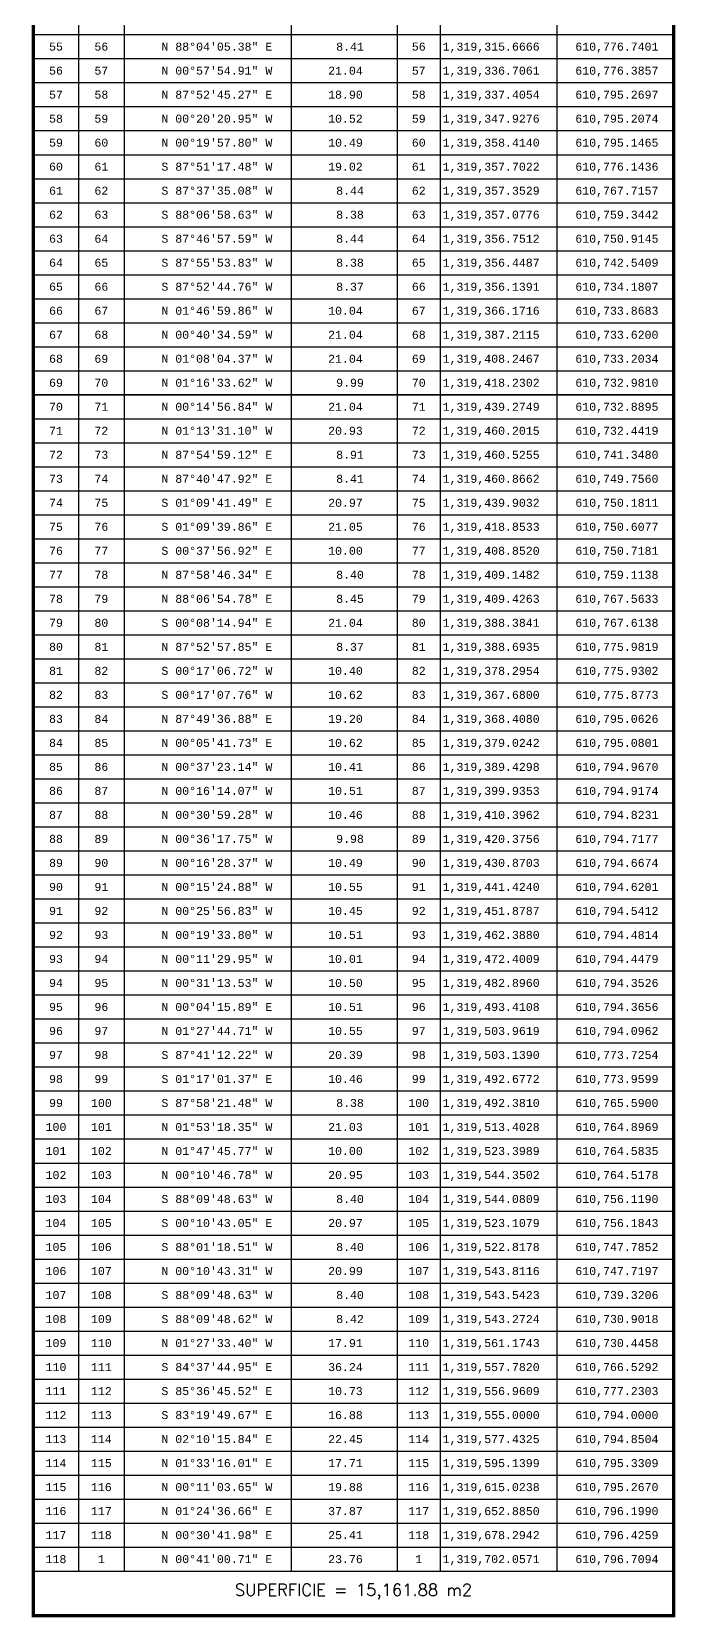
# Model space of a CAD drawing. Header units: millimetres. Extents: x 603916 to 1211550, y 1309898 to 2622648.
# Drawn here: x 605329.6 to 605425, y 1309898 to 1310133.1 of the extents above; entities that cross this region are included whole.
import ezdxf
from ezdxf.enums import TextEntityAlignment as Align

# ---------------------------------------------------------------- set-up
doc = ezdxf.new("R2010")
doc.units = ezdxf.units.MM
for name, color, linetype in [('CVL_CUADCON', 1, 'Continuous'), ('CVL_CUADCON_LIN', 8, 'Continuous'), ('CVL_CUADCON_TIT', 1, 'Continuous'), ('CVL_CUADCON_TX', 2, 'Continuous')]:
    doc.layers.add(name, color=color, linetype=linetype)
doc.styles.add('HUECA1', font='HUECA1.shx')
doc.styles.add('MONOTXT4', font='MONOTXT4.shx')

msp = doc.modelspace()

# ---------------------------------------------------------------- linework, layer by layer
at = {"layer": 'CVL_CUADCON', "color": 1, "linetype": 'Continuous', "lineweight": 30, "const_width": 0.475, "flags": 128}
msp.add_lwpolyline([(605329.848, 1310341.478), (605424.738, 1310341.478), (605424.738, 1309898.23), (605329.848, 1309898.23)], close=True, dxfattribs=at)
at = {"layer": 'CVL_CUADCON', "color": 1, "linetype": 'Continuous', "lineweight": 30, "const_width": 0.178, "flags": 128}
msp.add_lwpolyline([(605329.848, 1310079.255), (605424.738, 1310079.255)], dxfattribs=at)
at = {"layer": 'CVL_CUADCON_LIN', "color": 8, "linetype": 'Continuous', "lineweight": 30, "ltscale": 0.5}
for p, q in [((605343.29, 1310335.843), (605343.29, 1309904.836)), ((605368.054, 1310335.843), (605368.054, 1309904.836)), ((605383.767, 1310335.843), (605383.767, 1309904.836)), ((605390.158, 1310335.843), (605390.158, 1309904.836)), ((605336.563, 1310332.013), (605336.563, 1309904.836)), ((605407.448, 1310332.013), (605407.448, 1309904.836)), ((605329.848, 1310132.649), (605424.738, 1310132.649)), ((605329.848, 1310129.089), (605424.738, 1310129.089)), ((605329.848, 1310125.53), (605424.738, 1310125.53)), ((605329.848, 1310121.97), (605424.738, 1310121.97)), ((605329.848, 1310118.411), (605424.738, 1310118.411)), ((605329.848, 1310114.851), (605424.738, 1310114.851)), ((605329.848, 1310111.291), (605424.738, 1310111.291)), ((605329.848, 1310107.732), (605424.738, 1310107.732)), ((605329.848, 1310104.172), (605424.738, 1310104.172)), ((605329.848, 1310100.613), (605424.738, 1310100.613)), ((605329.848, 1310097.053), (605424.738, 1310097.053)), ((605329.848, 1310093.494), (605424.738, 1310093.494)), ((605329.848, 1310089.934), (605424.738, 1310089.934)), ((605329.848, 1310086.374), (605424.738, 1310086.374)), ((605329.848, 1310082.815), (605424.738, 1310082.815)), ((605329.848, 1310079.255), (605424.738, 1310079.255)), ((605329.848, 1310075.696), (605424.738, 1310075.696)), ((605329.848, 1310072.136), (605424.738, 1310072.136)), ((605329.848, 1310068.576), (605424.738, 1310068.576)), ((605329.848, 1310065.017), (605424.738, 1310065.017)), ((605329.848, 1310061.457), (605424.738, 1310061.457)), ((605329.848, 1310057.898), (605424.738, 1310057.898)), ((605329.848, 1310054.338), (605424.738, 1310054.338)), ((605329.848, 1310050.779), (605424.738, 1310050.779)), ((605329.848, 1310047.219), (605424.738, 1310047.219)), ((605329.848, 1310043.659), (605424.738, 1310043.659)), ((605329.848, 1310040.1), (605424.738, 1310040.1)), ((605329.848, 1310036.54), (605424.738, 1310036.54)), ((605329.848, 1310032.981), (605424.738, 1310032.981)), ((605329.848, 1310029.421), (605424.738, 1310029.421)), ((605329.848, 1310025.861), (605424.738, 1310025.861)), ((605329.848, 1310022.302), (605424.738, 1310022.302)), ((605329.848, 1310018.742), (605424.738, 1310018.742)), ((605329.848, 1310015.183), (605424.738, 1310015.183)), ((605329.848, 1310011.623), (605424.738, 1310011.623)), ((605329.848, 1310008.063), (605424.738, 1310008.063)), ((605329.848, 1310004.504), (605424.738, 1310004.504)), ((605329.848, 1310000.944), (605424.738, 1310000.944)), ((605329.848, 1309997.385), (605424.738, 1309997.385)), ((605329.848, 1309993.825), (605424.738, 1309993.825)), ((605329.848, 1309990.266), (605424.738, 1309990.266)), ((605329.848, 1309986.706), (605424.738, 1309986.706)), ((605329.848, 1309983.146), (605424.738, 1309983.146)), ((605329.848, 1309979.587), (605424.738, 1309979.587)), ((605329.848, 1309976.027), (605424.738, 1309976.027)), ((605329.848, 1309972.468), (605424.738, 1309972.468)), ((605329.848, 1309968.908), (605424.738, 1309968.908)), ((605329.848, 1309965.348), (605424.738, 1309965.348)), ((605329.848, 1309961.789), (605424.738, 1309961.789)), ((605329.848, 1309958.229), (605424.738, 1309958.229)), ((605329.848, 1309954.67), (605424.738, 1309954.67)), ((605329.848, 1309951.11), (605424.738, 1309951.11)), ((605329.848, 1309947.551), (605424.738, 1309947.551)), ((605329.848, 1309943.991), (605424.738, 1309943.991)), ((605329.848, 1309940.431), (605424.738, 1309940.431)), ((605329.848, 1309936.872), (605424.738, 1309936.872)), ((605329.848, 1309933.312), (605424.738, 1309933.312)), ((605329.848, 1309929.753), (605424.738, 1309929.753)), ((605329.848, 1309926.193), (605424.738, 1309926.193)), ((605329.848, 1309922.633), (605424.738, 1309922.633)), ((605329.848, 1309919.074), (605424.738, 1309919.074)), ((605329.848, 1309915.514), (605424.738, 1309915.514)), ((605329.848, 1309911.955), (605424.738, 1309911.955)), ((605329.848, 1309908.395), (605424.738, 1309908.395)), ((605329.848, 1309904.836), (605424.738, 1309904.836))]:
    msp.add_line(p, q, dxfattribs=at)

# ---------------------------------------------------------------- texts
at = {"layer": 'CVL_CUADCON_TIT', "color": 1, "lineweight": 30, "ltscale": 0.5, "style": 'HUECA1'}
msp.add_text('SUPERFICIE = 15,161.88 m2', height=1.77979, dxfattribs=at).set_placement((605377.293, 1309901.79), align=Align.MIDDLE)
at = {"layer": 'CVL_CUADCON_TX', "color": 2, "lineweight": 30, "ltscale": 0.5, "style": 'MONOTXT4'}
for s, height, p in [('N 88%%d04\'05.38" E', 1.18653, (605348.832, 1310130.276)), ('8.41', 1.1865, (605374.722, 1310130.276)), ('1,319,315.6666', 1.18653, (605390.503, 1310130.276)), ('610,776.7401', 1.18653, (605410.164, 1310130.276)), ('N 00%%d57\'54.91" W', 1.18653, (605348.832, 1310126.716)), ('21.04', 1.1865, (605373.536, 1310126.716)), ('1,319,336.7061', 1.18653, (605390.503, 1310126.716)), ('610,776.3857', 1.18653, (605410.164, 1310126.716)), ('N 87%%d52\'45.27" E', 1.18653, (605348.832, 1310123.157)), ('18.90', 1.1865, (605373.536, 1310123.157)), ('1,319,337.4054', 1.18653, (605390.503, 1310123.157)), ('610,795.2697', 1.18653, (605410.164, 1310123.157)), ('N 00%%d20\'20.95" W', 1.18653, (605348.832, 1310119.597)), ('10.52', 1.1865, (605373.536, 1310119.597)), ('1,319,347.9276', 1.18653, (605390.503, 1310119.597)), ('610,795.2074', 1.18653, (605410.164, 1310119.597)), ('N 00%%d19\'57.80" W', 1.18653, (605348.832, 1310116.038)), ('10.49', 1.1865, (605373.536, 1310116.038)), ('1,319,358.4140', 1.18653, (605390.503, 1310116.038)), ('610,795.1465', 1.18653, (605410.164, 1310116.038)), ('S 87%%d51\'17.48" W', 1.18653, (605348.832, 1310112.478)), ('19.02', 1.1865, (605373.536, 1310112.478)), ('1,319,357.7022', 1.18653, (605390.503, 1310112.478)), ('610,776.1436', 1.18653, (605410.164, 1310112.478)), ('S 87%%d37\'35.08" W', 1.18653, (605348.832, 1310108.918)), ('8.44', 1.1865, (605374.722, 1310108.918)), ('1,319,357.3529', 1.18653, (605390.503, 1310108.918)), ('610,767.7157', 1.18653, (605410.164, 1310108.918)), ('S 88%%d06\'58.63" W', 1.18653, (605348.832, 1310105.359)), ('8.38', 1.1865, (605374.722, 1310105.359)), ('1,319,357.0776', 1.18653, (605390.503, 1310105.359)), ('610,759.3442', 1.18653, (605410.164, 1310105.359)), ('S 87%%d46\'57.59" W', 1.18653, (605348.832, 1310101.799)), ('8.44', 1.1865, (605374.722, 1310101.799)), ('1,319,356.7512', 1.18653, (605390.503, 1310101.799)), ('610,750.9145', 1.18653, (605410.164, 1310101.799)), ('S 87%%d55\'53.83" W', 1.18653, (605348.832, 1310098.24)), ('8.38', 1.1865, (605374.722, 1310098.24)), ('1,319,356.4487', 1.18653, (605390.503, 1310098.24)), ('610,742.5409', 1.18653, (605410.164, 1310098.24)), ('S 87%%d52\'44.76" W', 1.18653, (605348.832, 1310094.68)), ('8.37', 1.1865, (605374.722, 1310094.68)), ('1,319,356.1391', 1.18653, (605390.503, 1310094.68)), ('610,734.1807', 1.18653, (605410.164, 1310094.68)), ('N 01%%d46\'59.86" W', 1.18653, (605348.832, 1310091.12)), ('10.04', 1.1865, (605373.536, 1310091.12)), ('1,319,366.1716', 1.18653, (605390.503, 1310091.12)), ('610,733.8683', 1.18653, (605410.164, 1310091.12)), ('N 00%%d40\'34.59" W', 1.18653, (605348.832, 1310087.561)), ('21.04', 1.1865, (605373.536, 1310087.561)), ('1,319,387.2115', 1.18653, (605390.503, 1310087.561)), ('610,733.6200', 1.18653, (605410.164, 1310087.561)), ('N 01%%d08\'04.37" W', 1.18653, (605348.832, 1310084.001)), ('21.04', 1.1865, (605373.536, 1310084.001)), ('1,319,408.2467', 1.18653, (605390.503, 1310084.001)), ('610,733.2034', 1.18653, (605410.164, 1310084.001)), ('N 01%%d16\'33.62" W', 1.18653, (605348.832, 1310080.442)), ('9.99', 1.1865, (605374.722, 1310080.442)), ('1,319,418.2302', 1.18653, (605390.503, 1310080.442)), ('610,732.9810', 1.18653, (605410.164, 1310080.442)), ('N 00%%d14\'56.84" W', 1.18653, (605348.832, 1310076.882)), ('21.04', 1.1865, (605373.536, 1310076.882)), ('1,319,439.2749', 1.18653, (605390.503, 1310076.882)), ('610,732.8895', 1.18653, (605410.164, 1310076.882)), ('N 01%%d13\'31.10" W', 1.18653, (605348.832, 1310073.323)), ('20.93', 1.1865, (605373.536, 1310073.323)), ('1,319,460.2015', 1.18653, (605390.503, 1310073.323)), ('610,732.4419', 1.18653, (605410.164, 1310073.323)), ('N 87%%d54\'59.12" E', 1.18653, (605348.832, 1310069.763)), ('8.91', 1.1865, (605374.722, 1310069.763)), ('1,319,460.5255', 1.18653, (605390.503, 1310069.763)), ('610,741.3480', 1.18653, (605410.164, 1310069.763)), ('N 87%%d40\'47.92" E', 1.18653, (605348.832, 1310066.203)), ('8.41', 1.1865, (605374.722, 1310066.203)), ('1,319,460.8662', 1.18653, (605390.503, 1310066.203)), ('610,749.7560', 1.18653, (605410.164, 1310066.203)), ('S 01%%d09\'41.49" E', 1.18653, (605348.832, 1310062.644)), ('20.97', 1.1865, (605373.536, 1310062.644)), ('1,319,439.9032', 1.18653, (605390.503, 1310062.644)), ('610,750.1811', 1.18653, (605410.164, 1310062.644)), ('S 01%%d09\'39.86" E', 1.18653, (605348.832, 1310059.084)), ('21.05', 1.1865, (605373.536, 1310059.084)), ('1,319,418.8533', 1.18653, (605390.503, 1310059.084)), ('610,750.6077', 1.18653, (605410.164, 1310059.084)), ('S 00%%d37\'56.92" E', 1.18653, (605348.832, 1310055.525)), ('10.00', 1.1865, (605373.536, 1310055.525)), ('1,319,408.8520', 1.18653, (605390.503, 1310055.525)), ('610,750.7181', 1.18653, (605410.164, 1310055.525)), ('N 87%%d58\'46.34" E', 1.18653, (605348.832, 1310051.965)), ('8.40', 1.1865, (605374.722, 1310051.965)), ('1,319,409.1482', 1.18653, (605390.503, 1310051.965)), ('610,759.1138', 1.18653, (605410.164, 1310051.965)), ('N 88%%d06\'54.78" E', 1.18653, (605348.832, 1310048.405)), ('8.45', 1.1865, (605374.722, 1310048.405)), ('1,319,409.4263', 1.18653, (605390.503, 1310048.405)), ('610,767.5633', 1.18653, (605410.164, 1310048.405)), ('S 00%%d08\'14.94" E', 1.18653, (605348.832, 1310044.846)), ('21.04', 1.1865, (605373.536, 1310044.846)), ('1,319,388.3841', 1.18653, (605390.503, 1310044.846)), ('610,767.6138', 1.18653, (605410.164, 1310044.846)), ('N 87%%d52\'57.85" E', 1.18653, (605348.832, 1310041.286)), ('8.37', 1.1865, (605374.722, 1310041.286)), ('1,319,388.6935', 1.18653, (605390.503, 1310041.286)), ('610,775.9819', 1.18653, (605410.164, 1310041.286)), ('S 00%%d17\'06.72" W', 1.18653, (605348.832, 1310037.727)), ('10.40', 1.1865, (605373.536, 1310037.727)), ('1,319,378.2954', 1.18653, (605390.503, 1310037.727)), ('610,775.9302', 1.18653, (605410.164, 1310037.727)), ('S 00%%d17\'07.76" W', 1.18653, (605348.832, 1310034.167)), ('10.62', 1.1865, (605373.536, 1310034.167)), ('1,319,367.6800', 1.18653, (605390.503, 1310034.167)), ('610,775.8773', 1.18653, (605410.164, 1310034.167)), ('N 87%%d49\'36.88" E', 1.18653, (605348.832, 1310030.608)), ('19.20', 1.1865, (605373.536, 1310030.608)), ('1,319,368.4080', 1.18653, (605390.503, 1310030.608)), ('610,795.0626', 1.18653, (605410.164, 1310030.608)), ('N 00%%d05\'41.73" E', 1.18653, (605348.832, 1310027.048)), ('10.62', 1.1865, (605373.536, 1310027.048)), ('1,319,379.0242', 1.18653, (605390.503, 1310027.048)), ('610,795.0801', 1.18653, (605410.164, 1310027.048)), ('N 00%%d37\'23.14" W', 1.18653, (605348.832, 1310023.488)), ('10.41', 1.1865, (605373.536, 1310023.488)), ('1,319,389.4298', 1.18653, (605390.503, 1310023.488)), ('610,794.9670', 1.18653, (605410.164, 1310023.488)), ('N 00%%d16\'14.07" W', 1.18653, (605348.832, 1310019.929)), ('10.51', 1.1865, (605373.536, 1310019.929)), ('1,319,399.9353', 1.18653, (605390.503, 1310019.929)), ('610,794.9174', 1.18653, (605410.164, 1310019.929)), ('N 00%%d30\'59.28" W', 1.18653, (605348.832, 1310016.369)), ('10.46', 1.1865, (605373.536, 1310016.369)), ('1,319,410.3962', 1.18653, (605390.503, 1310016.369)), ('610,794.8231', 1.18653, (605410.164, 1310016.369)), ('N 00%%d36\'17.75" W', 1.18653, (605348.832, 1310012.81)), ('9.98', 1.1865, (605374.722, 1310012.81)), ('1,319,420.3756', 1.18653, (605390.503, 1310012.81)), ('610,794.7177', 1.18653, (605410.164, 1310012.81)), ('N 00%%d16\'28.37" W', 1.18653, (605348.832, 1310009.25)), ('10.49', 1.1865, (605373.536, 1310009.25)), ('1,319,430.8703', 1.18653, (605390.503, 1310009.25)), ('610,794.6674', 1.18653, (605410.164, 1310009.25)), ('N 00%%d15\'24.88" W', 1.18653, (605348.832, 1310005.69)), ('10.55', 1.1865, (605373.536, 1310005.69)), ('1,319,441.4240', 1.18653, (605390.503, 1310005.69)), ('610,794.6201', 1.18653, (605410.164, 1310005.69)), ('N 00%%d25\'56.83" W', 1.18653, (605348.832, 1310002.131)), ('10.45', 1.1865, (605373.536, 1310002.131)), ('1,319,451.8787', 1.18653, (605390.503, 1310002.131)), ('610,794.5412', 1.18653, (605410.164, 1310002.131)), ('N 00%%d19\'33.80" W', 1.18653, (605348.832, 1309998.571)), ('10.51', 1.1865, (605373.536, 1309998.571)), ('1,319,462.3880', 1.18653, (605390.503, 1309998.571)), ('610,794.4814', 1.18653, (605410.164, 1309998.571)), ('N 00%%d11\'29.95" W', 1.18653, (605348.832, 1309995.012)), ('10.01', 1.1865, (605373.536, 1309995.012)), ('1,319,472.4009', 1.18653, (605390.503, 1309995.012)), ('610,794.4479', 1.18653, (605410.164, 1309995.012)), ('N 00%%d31\'13.53" W', 1.18653, (605348.832, 1309991.452)), ('10.50', 1.1865, (605373.536, 1309991.452)), ('1,319,482.8960', 1.18653, (605390.503, 1309991.452)), ('610,794.3526', 1.18653, (605410.164, 1309991.452)), ('N 00%%d04\'15.89" E', 1.18653, (605348.832, 1309987.893)), ('10.51', 1.1865, (605373.536, 1309987.893)), ('1,319,493.4108', 1.18653, (605390.503, 1309987.893)), ('610,794.3656', 1.18653, (605410.164, 1309987.893)), ('N 01%%d27\'44.71" W', 1.18653, (605348.832, 1309984.333)), ('10.55', 1.1865, (605373.536, 1309984.333)), ('1,319,503.9619', 1.18653, (605390.503, 1309984.333)), ('610,794.0962', 1.18653, (605410.164, 1309984.333)), ('S 87%%d41\'12.22" W', 1.18653, (605348.832, 1309980.773)), ('20.39', 1.1865, (605373.536, 1309980.773)), ('1,319,503.1390', 1.18653, (605390.503, 1309980.773)), ('610,773.7254', 1.18653, (605410.164, 1309980.773)), ('S 01%%d17\'01.37" E', 1.18653, (605348.832, 1309977.214)), ('10.46', 1.1865, (605373.536, 1309977.214)), ('1,319,492.6772', 1.18653, (605390.503, 1309977.214)), ('610,773.9599', 1.18653, (605410.164, 1309977.214)), ('S 87%%d58\'21.48" W', 1.18653, (605348.832, 1309973.654)), ('8.38', 1.1865, (605374.722, 1309973.654)), ('1,319,492.3810', 1.18653, (605390.503, 1309973.654)), ('610,765.5900', 1.18653, (605410.164, 1309973.654)), ('N 01%%d53\'18.35" W', 1.18653, (605348.832, 1309970.095)), ('21.03', 1.1865, (605373.536, 1309970.095)), ('1,319,513.4028', 1.18653, (605390.503, 1309970.095)), ('610,764.8969', 1.18653, (605410.164, 1309970.095)), ('N 01%%d47\'45.77" W', 1.18653, (605348.832, 1309966.535)), ('10.00', 1.1865, (605373.536, 1309966.535)), ('1,319,523.3989', 1.18653, (605390.503, 1309966.535)), ('610,764.5835', 1.18653, (605410.164, 1309966.535)), ('N 00%%d10\'46.78" W', 1.18653, (605348.832, 1309962.975)), ('20.95', 1.1865, (605373.536, 1309962.975)), ('1,319,544.3502', 1.18653, (605390.503, 1309962.975)), ('610,764.5178', 1.18653, (605410.164, 1309962.975)), ('S 88%%d09\'48.63" W', 1.18653, (605348.832, 1309959.416)), ('8.40', 1.1865, (605374.722, 1309959.416)), ('1,319,544.0809', 1.18653, (605390.503, 1309959.416)), ('610,756.1190', 1.18653, (605410.164, 1309959.416)), ('S 00%%d10\'43.05" E', 1.18653, (605348.832, 1309955.856)), ('20.97', 1.1865, (605373.536, 1309955.856)), ('1,319,523.1079', 1.18653, (605390.503, 1309955.856)), ('610,756.1843', 1.18653, (605410.164, 1309955.856)), ('S 88%%d01\'18.51" W', 1.18653, (605348.832, 1309952.297)), ('8.40', 1.1865, (605374.722, 1309952.297)), ('1,319,522.8178', 1.18653, (605390.503, 1309952.297)), ('610,747.7852', 1.18653, (605410.164, 1309952.297)), ('N 00%%d10\'43.31" W', 1.18653, (605348.832, 1309948.737)), ('20.99', 1.1865, (605373.536, 1309948.737)), ('1,319,543.8116', 1.18653, (605390.503, 1309948.737)), ('610,747.7197', 1.18653, (605410.164, 1309948.737)), ('S 88%%d09\'48.63" W', 1.18653, (605348.832, 1309945.178)), ('8.40', 1.1865, (605374.722, 1309945.178)), ('1,319,543.5423', 1.18653, (605390.503, 1309945.178)), ('610,739.3206', 1.18653, (605410.164, 1309945.178)), ('S 88%%d09\'48.62" W', 1.18653, (605348.832, 1309941.618)), ('8.42', 1.1865, (605374.722, 1309941.618)), ('1,319,543.2724', 1.18653, (605390.503, 1309941.618)), ('610,730.9018', 1.18653, (605410.164, 1309941.618)), ('N 01%%d27\'33.40" W', 1.18653, (605348.832, 1309938.058)), ('17.91', 1.1865, (605373.536, 1309938.058)), ('1,319,561.1743', 1.18653, (605390.503, 1309938.058)), ('610,730.4458', 1.18653, (605410.164, 1309938.058)), ('S 84%%d37\'44.95" E', 1.18653, (605348.832, 1309934.499)), ('36.24', 1.1865, (605373.536, 1309934.499)), ('1,319,557.7820', 1.18653, (605390.503, 1309934.499)), ('610,766.5292', 1.18653, (605410.164, 1309934.499)), ('S 85%%d36\'45.52" E', 1.18653, (605348.832, 1309930.939)), ('10.73', 1.1865, (605373.536, 1309930.939)), ('1,319,556.9609', 1.18653, (605390.503, 1309930.939)), ('610,777.2303', 1.18653, (605410.164, 1309930.939)), ('S 83%%d19\'49.67" E', 1.18653, (605348.832, 1309927.38)), ('16.88', 1.1865, (605373.536, 1309927.38)), ('1,319,555.0000', 1.18653, (605390.503, 1309927.38)), ('610,794.0000', 1.18653, (605410.164, 1309927.38)), ('N 02%%d10\'15.84" E', 1.18653, (605348.832, 1309923.82)), ('22.45', 1.1865, (605373.536, 1309923.82)), ('1,319,577.4325', 1.18653, (605390.503, 1309923.82)), ('610,794.8504', 1.18653, (605410.164, 1309923.82)), ('N 01%%d33\'16.01" E', 1.18653, (605348.832, 1309920.26)), ('17.71', 1.1865, (605373.536, 1309920.26)), ('1,319,595.1399', 1.18653, (605390.503, 1309920.26)), ('610,795.3309', 1.18653, (605410.164, 1309920.26)), ('N 00%%d11\'03.65" W', 1.18653, (605348.832, 1309916.701)), ('19.88', 1.1865, (605373.536, 1309916.701)), ('1,319,615.0238', 1.18653, (605390.503, 1309916.701)), ('610,795.2670', 1.18653, (605410.164, 1309916.701)), ('N 01%%d24\'36.66" E', 1.18653, (605348.832, 1309913.141)), ('37.87', 1.1865, (605373.536, 1309913.141)), ('1,319,652.8850', 1.18653, (605390.503, 1309913.141)), ('610,796.1990', 1.18653, (605410.164, 1309913.141)), ('N 00%%d30\'41.98" E', 1.18653, (605348.832, 1309909.582)), ('25.41', 1.1865, (605373.536, 1309909.582)), ('1,319,678.2942', 1.18653, (605390.503, 1309909.582)), ('610,796.4259', 1.18653, (605410.164, 1309909.582)), ('N 00%%d41\'00.71" E', 1.18653, (605348.832, 1309906.022)), ('23.76', 1.1865, (605373.536, 1309906.022)), ('1,319,702.0571', 1.18653, (605390.503, 1309906.022)), ('610,796.7094', 1.18653, (605410.164, 1309906.022))]:
    msp.add_text(s, height=height, dxfattribs=at).set_placement(p)
for s, height, p in [('55', 1.1865, (605333.206, 1310130.276)), ('56', 1.1865, (605339.927, 1310130.276)), ('56', 1.1865, (605386.962, 1310130.276)), ('56', 1.1865, (605333.206, 1310126.716)), ('57', 1.1865, (605339.927, 1310126.716)), ('57', 1.1865, (605386.962, 1310126.716)), ('57', 1.1865, (605333.206, 1310123.157)), ('58', 1.1865, (605339.927, 1310123.157)), ('58', 1.1865, (605386.962, 1310123.157)), ('58', 1.1865, (605333.206, 1310119.597)), ('59', 1.1865, (605339.927, 1310119.597)), ('59', 1.1865, (605386.962, 1310119.597)), ('59', 1.1865, (605333.206, 1310116.038)), ('60', 1.1865, (605339.927, 1310116.038)), ('60', 1.1865, (605386.962, 1310116.038)), ('60', 1.1865, (605333.206, 1310112.478)), ('61', 1.1865, (605339.927, 1310112.478)), ('61', 1.1865, (605386.962, 1310112.478)), ('61', 1.1865, (605333.206, 1310108.918)), ('62', 1.1865, (605339.927, 1310108.918)), ('62', 1.1865, (605386.962, 1310108.918)), ('62', 1.1865, (605333.206, 1310105.359)), ('63', 1.1865, (605339.927, 1310105.359)), ('63', 1.1865, (605386.962, 1310105.359)), ('63', 1.1865, (605333.206, 1310101.799)), ('64', 1.1865, (605339.927, 1310101.799)), ('64', 1.1865, (605386.962, 1310101.799)), ('64', 1.1865, (605333.206, 1310098.24)), ('65', 1.1865, (605339.927, 1310098.24)), ('65', 1.1865, (605386.962, 1310098.24)), ('65', 1.1865, (605333.206, 1310094.68)), ('66', 1.1865, (605339.927, 1310094.68)), ('66', 1.1865, (605386.962, 1310094.68)), ('66', 1.1865, (605333.206, 1310091.12)), ('67', 1.1865, (605339.927, 1310091.12)), ('67', 1.1865, (605386.962, 1310091.12)), ('67', 1.1865, (605333.206, 1310087.561)), ('68', 1.1865, (605339.927, 1310087.561)), ('68', 1.1865, (605386.962, 1310087.561)), ('68', 1.1865, (605333.206, 1310084.001)), ('69', 1.1865, (605339.927, 1310084.001)), ('69', 1.1865, (605386.962, 1310084.001)), ('69', 1.1865, (605333.206, 1310080.442)), ('70', 1.1865, (605339.927, 1310080.442)), ('70', 1.1865, (605386.962, 1310080.442)), ('70', 1.1865, (605333.206, 1310076.882)), ('71', 1.1865, (605339.927, 1310076.882)), ('71', 1.1865, (605386.962, 1310076.882)), ('71', 1.1865, (605333.206, 1310073.323)), ('72', 1.1865, (605339.927, 1310073.323)), ('72', 1.1865, (605386.962, 1310073.323)), ('72', 1.1865, (605333.206, 1310069.763)), ('73', 1.1865, (605339.927, 1310069.763)), ('73', 1.1865, (605386.962, 1310069.763)), ('73', 1.1865, (605333.206, 1310066.203)), ('74', 1.1865, (605339.927, 1310066.203)), ('74', 1.1865, (605386.962, 1310066.203)), ('74', 1.1865, (605333.206, 1310062.644)), ('75', 1.1865, (605339.927, 1310062.644)), ('75', 1.1865, (605386.962, 1310062.644)), ('75', 1.1865, (605333.206, 1310059.084)), ('76', 1.1865, (605339.927, 1310059.084)), ('76', 1.1865, (605386.962, 1310059.084)), ('76', 1.1865, (605333.206, 1310055.525)), ('77', 1.1865, (605339.927, 1310055.525)), ('77', 1.1865, (605386.962, 1310055.525)), ('77', 1.1865, (605333.206, 1310051.965)), ('78', 1.1865, (605339.927, 1310051.965)), ('78', 1.1865, (605386.962, 1310051.965)), ('78', 1.1865, (605333.206, 1310048.405)), ('79', 1.1865, (605339.927, 1310048.405)), ('79', 1.1865, (605386.962, 1310048.405)), ('79', 1.1865, (605333.206, 1310044.846)), ('80', 1.1865, (605339.927, 1310044.846)), ('80', 1.1865, (605386.962, 1310044.846)), ('80', 1.1865, (605333.206, 1310041.286)), ('81', 1.1865, (605339.927, 1310041.286)), ('81', 1.1865, (605386.962, 1310041.286)), ('81', 1.1865, (605333.206, 1310037.727)), ('82', 1.1865, (605339.927, 1310037.727)), ('82', 1.1865, (605386.962, 1310037.727)), ('82', 1.1865, (605333.206, 1310034.167)), ('83', 1.1865, (605339.927, 1310034.167)), ('83', 1.1865, (605386.962, 1310034.167)), ('83', 1.1865, (605333.206, 1310030.608)), ('84', 1.1865, (605339.927, 1310030.608)), ('84', 1.1865, (605386.962, 1310030.608)), ('84', 1.1865, (605333.206, 1310027.048)), ('85', 1.1865, (605339.927, 1310027.048)), ('85', 1.1865, (605386.962, 1310027.048)), ('85', 1.1865, (605333.206, 1310023.488)), ('86', 1.1865, (605339.927, 1310023.488)), ('86', 1.1865, (605386.962, 1310023.488)), ('86', 1.1865, (605333.206, 1310019.929)), ('87', 1.1865, (605339.927, 1310019.929)), ('87', 1.1865, (605386.962, 1310019.929)), ('87', 1.1865, (605333.206, 1310016.369)), ('88', 1.1865, (605339.927, 1310016.369)), ('88', 1.1865, (605386.962, 1310016.369)), ('88', 1.1865, (605333.206, 1310012.81)), ('89', 1.1865, (605339.927, 1310012.81)), ('89', 1.1865, (605386.962, 1310012.81)), ('89', 1.1865, (605333.206, 1310009.25)), ('90', 1.1865, (605339.927, 1310009.25)), ('90', 1.1865, (605386.962, 1310009.25)), ('90', 1.1865, (605333.206, 1310005.69)), ('91', 1.1865, (605339.927, 1310005.69)), ('91', 1.1865, (605386.962, 1310005.69)), ('91', 1.1865, (605333.206, 1310002.131)), ('92', 1.1865, (605339.927, 1310002.131)), ('92', 1.1865, (605386.962, 1310002.131)), ('92', 1.1865, (605333.206, 1309998.571)), ('93', 1.1865, (605339.927, 1309998.571)), ('93', 1.1865, (605386.962, 1309998.571)), ('93', 1.1865, (605333.206, 1309995.012)), ('94', 1.1865, (605339.927, 1309995.012)), ('94', 1.1865, (605386.962, 1309995.012)), ('94', 1.1865, (605333.206, 1309991.452)), ('95', 1.1865, (605339.927, 1309991.452)), ('95', 1.1865, (605386.962, 1309991.452)), ('95', 1.1865, (605333.206, 1309987.893)), ('96', 1.1865, (605339.927, 1309987.893)), ('96', 1.1865, (605386.962, 1309987.893)), ('96', 1.1865, (605333.206, 1309984.333)), ('97', 1.1865, (605339.927, 1309984.333)), ('97', 1.1865, (605386.962, 1309984.333)), ('97', 1.1865, (605333.206, 1309980.773)), ('98', 1.1865, (605339.927, 1309980.773)), ('98', 1.1865, (605386.962, 1309980.773)), ('98', 1.1865, (605333.206, 1309977.214)), ('99', 1.1865, (605339.927, 1309977.214)), ('99', 1.1865, (605386.962, 1309977.214)), ('99', 1.1865, (605333.206, 1309973.654)), ('100', 1.1865, (605339.927, 1309973.654)), ('100', 1.1865, (605386.962, 1309973.654)), ('100', 1.1865, (605333.206, 1309970.095)), ('101', 1.1865, (605339.927, 1309970.095)), ('101', 1.1865, (605386.962, 1309970.095)), ('101', 1.1865, (605333.206, 1309966.535)), ('102', 1.1865, (605339.927, 1309966.535)), ('102', 1.1865, (605386.962, 1309966.535)), ('102', 1.1865, (605333.206, 1309962.975)), ('103', 1.1865, (605339.927, 1309962.975)), ('103', 1.1865, (605386.962, 1309962.975)), ('103', 1.1865, (605333.206, 1309959.416)), ('104', 1.1865, (605339.927, 1309959.416)), ('104', 1.1865, (605386.962, 1309959.416)), ('104', 1.1865, (605333.206, 1309955.856)), ('105', 1.1865, (605339.927, 1309955.856)), ('105', 1.1865, (605386.962, 1309955.856)), ('105', 1.1865, (605333.206, 1309952.297)), ('106', 1.1865, (605339.927, 1309952.297)), ('106', 1.1865, (605386.962, 1309952.297)), ('106', 1.1865, (605333.206, 1309948.737)), ('107', 1.1865, (605339.927, 1309948.737)), ('107', 1.1865, (605386.962, 1309948.737)), ('107', 1.1865, (605333.206, 1309945.178)), ('108', 1.1865, (605339.927, 1309945.178)), ('108', 1.1865, (605386.962, 1309945.178)), ('108', 1.1865, (605333.206, 1309941.618)), ('109', 1.1865, (605339.927, 1309941.618)), ('109', 1.1865, (605386.962, 1309941.618)), ('109', 1.1865, (605333.206, 1309938.058)), ('110', 1.1865, (605339.927, 1309938.058)), ('110', 1.1865, (605386.962, 1309938.058)), ('110', 1.1865, (605333.206, 1309934.499)), ('111', 1.1865, (605339.927, 1309934.499)), ('111', 1.1865, (605386.962, 1309934.499)), ('111', 1.1865, (605333.206, 1309930.939)), ('112', 1.1865, (605339.927, 1309930.939)), ('112', 1.1865, (605386.962, 1309930.939)), ('112', 1.1865, (605333.206, 1309927.38)), ('113', 1.1865, (605339.927, 1309927.38)), ('113', 1.1865, (605386.962, 1309927.38)), ('113', 1.1865, (605333.206, 1309923.82)), ('114', 1.1865, (605339.927, 1309923.82)), ('114', 1.1865, (605386.962, 1309923.82)), ('114', 1.1865, (605333.206, 1309920.26)), ('115', 1.1865, (605339.927, 1309920.26)), ('115', 1.1865, (605386.962, 1309920.26)), ('115', 1.1865, (605333.206, 1309916.701)), ('116', 1.1865, (605339.927, 1309916.701)), ('116', 1.1865, (605386.962, 1309916.701)), ('116', 1.1865, (605333.206, 1309913.141)), ('117', 1.1865, (605339.927, 1309913.141)), ('117', 1.1865, (605386.962, 1309913.141)), ('117', 1.1865, (605333.206, 1309909.582)), ('118', 1.1865, (605339.927, 1309909.582)), ('118', 1.1865, (605386.962, 1309909.582)), ('118', 1.1865, (605333.206, 1309906.022)), ('1', 1.187, (605339.927, 1309906.022)), ('1', 1.187, (605386.962, 1309906.022))]:
    msp.add_text(s, height=height, dxfattribs=at).set_placement(p, align=Align.CENTER)

doc.saveas('drawing.dxf')
